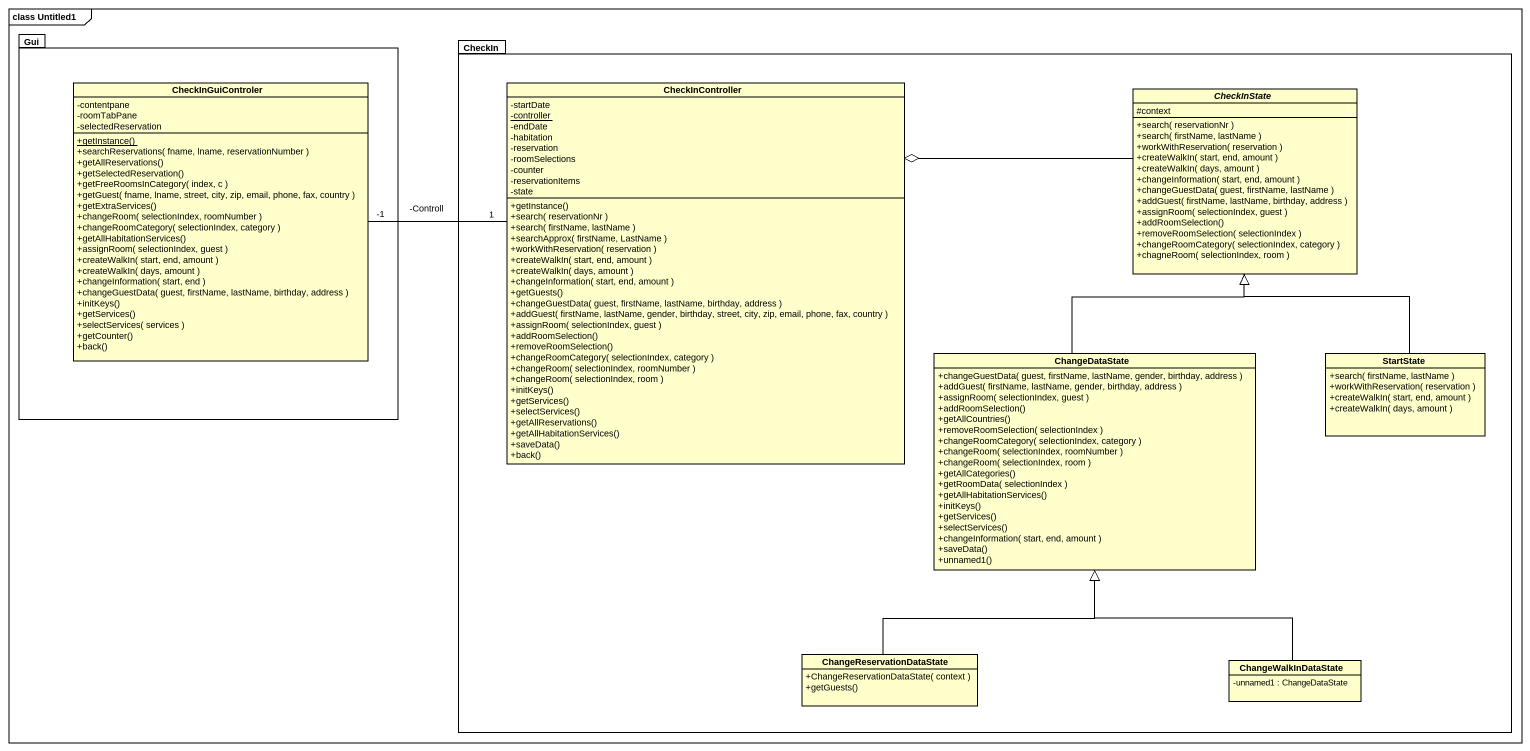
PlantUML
@startuml
mainframe class Untitled1
hide circle
hide empty members
skinparam classAttributeIconSize 0
package Gui {
  class CheckInGuiControler {
    -contentpane
    -roomTabPane
    -selectedReservation
    {static} +getInstance()
    +searchReservations( fname, lname, reservationNumber )
    +getAllReservations()
    +getSelectedReservation()
    +getFreeRoomsInCategory( index, c )
    +getGuest( fname, lname, street, city, zip, email, phone, fax, country )
    +getExtraServices()
    +changeRoom( selectionIndex, roomNumber )
    +changeRoomCategory( selectionIndex, category )
    +getAllHabitationServices()
    +assignRoom( selectionIndex, guest )
    +createWalkIn( start, end, amount )
    +createWalkIn( days, amount )
    +changeInformation( start, end )
    +changeGuestData( guest, firstName, lastName, birthday, address )
    +initKeys()
    +getServices()
    +selectServices( services )
    +getCounter()
    +back()
  }
}
package CheckIn {
  class CheckInController {
    -startDate
    {static} -controller
    -endDate
    -habitation
    -reservation
    -roomSelections
    -counter
    -reservationItems
    -state
    +getInstance()
    +search( reservationNr )
    +search( firstName, lastName )
    +searchApprox( firstName, LastName )
    +workWithReservation( reservation )
    +createWalkIn( start, end, amount )
    +createWalkIn( days, amount )
    +changeInformation( start, end, amount )
    +getGuests()
    +changeGuestData( guest, firstName, lastName, birthday, address )
    +addGuest( firstName, lastName, gender, birthday, street, city, zip, email, phone, fax, country )
    +assignRoom( selectionIndex, guest )
    +addRoomSelection()
    +removeRoomSelection()
    +changeRoomCategory( selectionIndex, category )
    +changeRoom( selectionIndex, roomNumber )
    +changeRoom( selectionIndex, room )
    +initKeys()
    +getServices()
    +selectServices()
    +getAllReservations()
    +getAllHabitationServices()
    +saveData()
    +back()
  }
  abstract class CheckInState {
    #context
    +search( reservationNr )
    +search( firstName, lastName )
    +workWithReservation( reservation )
    +createWalkIn( start, end, amount )
    +createWalkIn( days, amount )
    +changeInformation( start, end, amount )
    +changeGuestData( guest, firstName, lastName )
    +addGuest( firstName, lastName, birthday, address )
    +assignRoom( selectionIndex, guest )
    +addRoomSelection()
    +removeRoomSelection( selectionIndex )
    +changeRoomCategory( selectionIndex, category )
    +chagneRoom( selectionIndex, room )
  }
  class ChangeDataState {
    +changeGuestData( guest, firstName, lastName, gender, birthday, address )
    +addGuest( firstName, lastName, gender, birthday, address )
    +assignRoom( selectionIndex, guest )
    +addRoomSelection()
    +getAllCountries()
    +removeRoomSelection( selectionIndex )
    +changeRoomCategory( selectionIndex, category )
    +changeRoom( selectionIndex, roomNumber )
    +changeRoom( selectionIndex, room )
    +getAllCategories()
    +getRoomData( selectionIndex )
    +getAllHabitationServices()
    +initKeys()
    +getServices()
    +selectServices()
    +changeInformation( start, end, amount )
    +saveData()
    +unnamed1()
  }
  class StartState {
    +search( firstName, lastName )
    +workWithReservation( reservation )
    +createWalkIn( start, end, amount )
    +createWalkIn( days, amount )
  }
  class ChangeReservationDataState {
    +ChangeReservationDataState( context )
    +getGuests()
  }
  class ChangeWalkInDataState {
    -unnamed1 : ChangeDataState
  }
}
CheckInGuiControler "-1" -right- "-Controll" CheckInController : 1
CheckInController o-right- CheckInState
ChangeDataState -up-|> CheckInState
StartState -up-|> CheckInState
ChangeReservationDataState -up-|> ChangeDataState
ChangeWalkInDataState -up-|> ChangeDataState
@enduml
